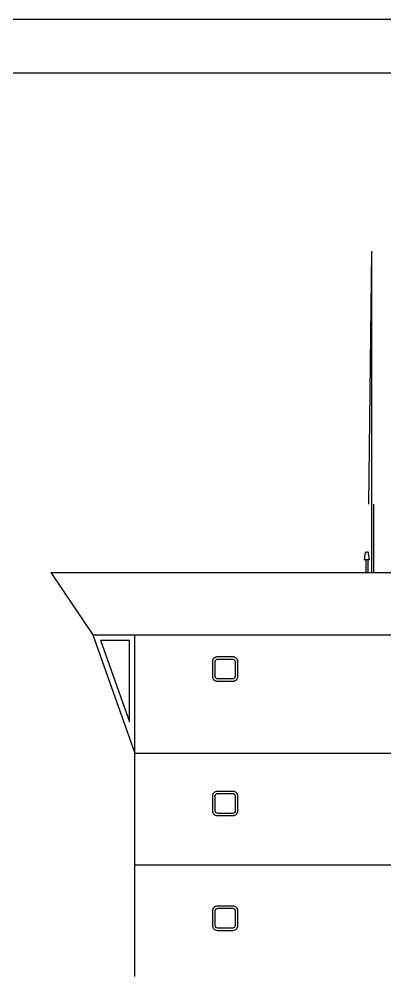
# Model space of a CAD drawing. Header units: millimetres. Extents: x 2592 to 2762, y 1632 to 1753.
# Drawn here: x 2728.07 to 2734.87, y 1735.03 to 1752.72 of the extents above; entities that cross this region are included whole.
import ezdxf

# ---------------------------------------------------------------- set-up
doc = ezdxf.new("R2010")
doc.units = ezdxf.units.MM
for name, color, linetype in [('-1', 7, 'Continuous'), ('garis tebal', 7, 'Continuous'), ('Hidrolik&PJ', 150, 'Continuous'), ('Layer3', 7, 'Continuous')]:
    doc.layers.add(name, color=color, linetype=linetype)

# ---------------------------------------------------------------- blocks, each defined once
blk = doc.blocks.new('A$C69B8312E')
at = {"layer": 'Hidrolik&PJ', "ltscale": 20}
blk.add_line((0.94, 43.3), (0.52, 9.76), dxfattribs=at)
at = {"layer": 'Hidrolik&PJ'}
for p, q in [((0.94, 43.3), (0.94, 9.68)), ((0.94, 43.3), (0.94, 9.68)), ((0.94, 9.68), (0.94, 0.67)), ((0.94, 9.68), (0.94, 2.66)), ((1.19, 9.76), (1.19, 0.67)), ((1.19, 9.76), (1.19, 2.69)), ((1.19, 9.75), (1.19, 2.39)), ((0, 2.32), (0.09, 3.16)), ((0.08, 3.21), (0.24, 3.43)), ((0.24, 3.43), (0.39, 3.41)), ((0.39, 3.41), (0.5, 3.24)), ((0.49, 3.18), (0.59, 2.33)), ((0.59, 2.33), (0.01, 2.33)), ((0.17, 2.33), (0.17, 0.58)), ((0.43, 2.33), (0.43, 0.58)), ((0.94, 0.72), (0.94, 0.67))]:
    blk.add_line(p, q, dxfattribs=at)

msp = doc.modelspace()

# ---------------------------------------------------------------- linework, layer by layer
at = {"layer": '-1', "color": 7}
for points in [[(2761.939, 1631.918), (2591.739, 1631.918), (2591.739, 1752.718), (2761.939, 1752.718)], [(2760.939, 1632.918), (2592.739, 1632.918), (2592.739, 1751.718), (2760.939, 1751.718)]]:
    msp.add_lwpolyline(points, close=True, dxfattribs=at)
for p, q in [((2729.44, 1741.274), (2730.219, 1739.074)), ((2729.582, 1741.174), (2730.119, 1739.656)), ((2730.219, 1734.927), (2730.219, 1739.074)), ((2730.219, 1739.074), (2746.557, 1739.074)), ((2730.219, 1737), (2746.557, 1737))]:
    msp.add_line(p, q)
at = {"layer": 'garis tebal'}
for points in [[(2732.04, 1740.407), (2731.762, 1740.407, -0.414214), (2731.669, 1740.5), (2731.669, 1740.778, -0.414214), (2731.762, 1740.871), (2732.04, 1740.871, -0.414214), (2732.132, 1740.778), (2732.132, 1740.5, -0.414214)], [(2732.04, 1740.454), (2731.762, 1740.454, -0.414214), (2731.715, 1740.5), (2731.715, 1740.778, -0.414214), (2731.762, 1740.824), (2732.04, 1740.824, -0.414214), (2732.086, 1740.778), (2732.086, 1740.5, -0.414214)], [(2732.04, 1737.909), (2731.762, 1737.909, -0.414214), (2731.669, 1738.002), (2731.669, 1738.28, -0.414214), (2731.762, 1738.372), (2732.04, 1738.372, -0.414214), (2732.132, 1738.28), (2732.132, 1738.002, -0.414214)], [(2732.04, 1737.955), (2731.762, 1737.955, -0.414214), (2731.715, 1738.002), (2731.715, 1738.28, -0.414214), (2731.762, 1738.326), (2732.04, 1738.326, -0.414214), (2732.086, 1738.28), (2732.086, 1738.002, -0.414214)], [(2732.04, 1735.776), (2731.762, 1735.776, -0.414214), (2731.669, 1735.869), (2731.669, 1736.147, -0.414214), (2731.762, 1736.239), (2732.04, 1736.239, -0.414214), (2732.132, 1736.147), (2732.132, 1735.869, -0.414214)], [(2732.04, 1735.823), (2731.762, 1735.823, -0.414214), (2731.715, 1735.869), (2731.715, 1736.147, -0.414214), (2731.762, 1736.193), (2732.04, 1736.193, -0.414214), (2732.086, 1736.147), (2732.086, 1735.869, -0.414214)]]:
    msp.add_lwpolyline(points, format="xyb", close=True, dxfattribs=at)
at = {"layer": 'Layer3'}
for p, q in [((2728.661, 1742.433), (2748.116, 1742.433)), ((2728.661, 1742.433), (2729.44, 1741.274)), ((2729.44, 1741.274), (2747.337, 1741.274)), ((2730.219, 1739.074), (2730.219, 1741.274)), ((2729.582, 1741.174), (2730.119, 1741.174)), ((2730.119, 1739.656), (2730.119, 1741.174))]:
    msp.add_line(p, q, dxfattribs=at)

# ---------------------------------------------------------------- block references
at = {"xscale": 0.14, "yscale": 0.14, "zscale": 0.14}
msp.add_blockref('A$C69B8312E', (2734.491, 1742.339), dxfattribs=at)

doc.saveas('drawing.dxf')
